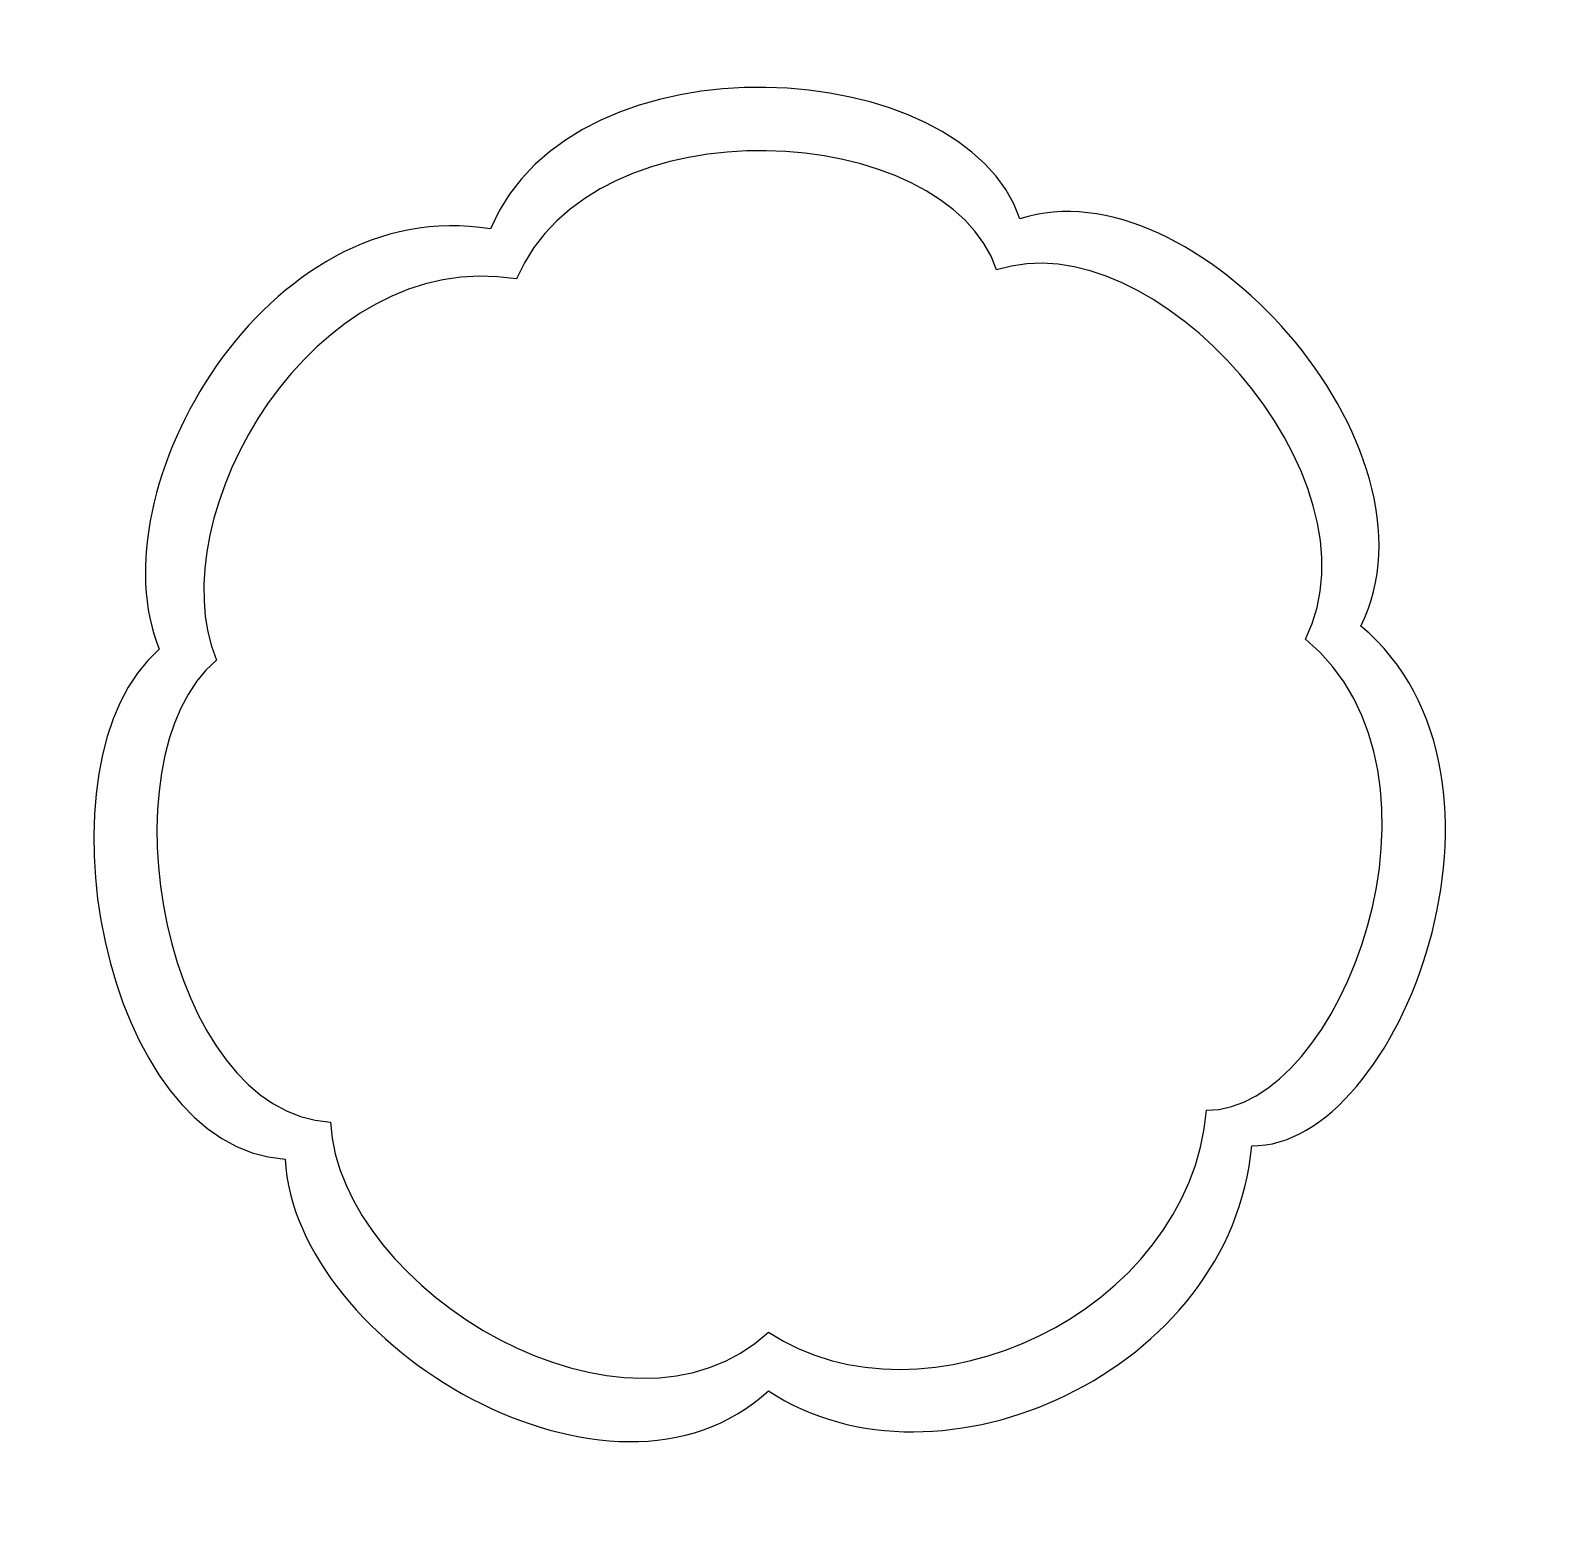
# Model space of a CAD drawing. Header units: centimetres. Extents: x -2.59 to 2.7, y -2.7 to 2.57.
import ezdxf

# ---------------------------------------------------------------- set-up
doc = ezdxf.new("R2010")
doc.units = ezdxf.units.CM
doc.header["$MEASUREMENT"] = 0
doc.layers.add('Camada 1', color=7, linetype='Continuous')

msp = doc.modelspace()

# ---------------------------------------------------------------- linework, layer by layer
at = {"layer": 'Camada 1'}
msp.add_open_spline([(-2.13986, 0.40398), (-2.36825, 0.96085), (-1.76296, 2.00836), (-0.9791, 1.87816), (-0.9791, 1.87816), (-0.68531, 2.57483), (0.68457, 2.4931), (0.87814, 1.91298), (0.87814, 1.91298), (1.48335, 2.11356), (2.38484, 1.11222), (2.07374, 0.48524), (2.07374, 0.48524), (2.70432, -0.04054), (2.20942, -1.34359), (1.69068, -1.33718), (1.69068, -1.33718), (1.62176, -2.12299), (0.59689, -2.59363), (-0.00406, -2.19618), (-0.00406, -2.19618), (-0.54849, -2.70116), (-1.66342, -2.03965), (-1.6988, -1.38362), (-1.6988, -1.38362), (-2.34163, -1.34492), (-2.59253, 0.01705), (-2.13986, 0.40398)], degree=3, knots=[0, 0, 0, 0, 0.125, 0.125, 0.125, 0.125, 0.25, 0.25, 0.25, 0.25, 0.375, 0.375, 0.375, 0.375, 0.5, 0.5, 0.5, 0.5, 0.625, 0.625, 0.625, 0.625, 0.75, 0.75, 0.75, 0.75, 1, 1, 1, 1], dxfattribs=at)
at = {"layer": 'Camada 1', "color": 7}
msp.add_open_spline([(-1.9397, 0.3662), (-2.14671, 0.87097), (-1.59804, 1.82051), (-0.88751, 1.70247), (-0.88751, 1.70247), (-0.62123, 2.33398), (0.62054, 2.25989), (0.79601, 1.73403), (0.79601, 1.73403), (1.3446, 1.91585), (2.16176, 1.00817), (1.87974, 0.43982), (1.87974, 0.43982), (2.45135, -0.03677), (2.00272, -1.21793), (1.53253, -1.21213), (1.53253, -1.21213), (1.47006, -1.92444), (0.54106, -2.35106), (-0.00367, -1.99077), (-0.00367, -1.99077), (-0.49717, -2.44853), (-1.50783, -1.8489), (-1.53989, -1.25422), (-1.53989, -1.25422), (-2.12258, -1.21911), (-2.35002, 0.01544), (-1.9397, 0.3662)], degree=3, knots=[0, 0, 0, 0, 0.125, 0.125, 0.125, 0.125, 0.25, 0.25, 0.25, 0.25, 0.375, 0.375, 0.375, 0.375, 0.5, 0.5, 0.5, 0.5, 0.625, 0.625, 0.625, 0.625, 0.75, 0.75, 0.75, 0.75, 1, 1, 1, 1], dxfattribs=at)

doc.saveas('drawing.dxf')
